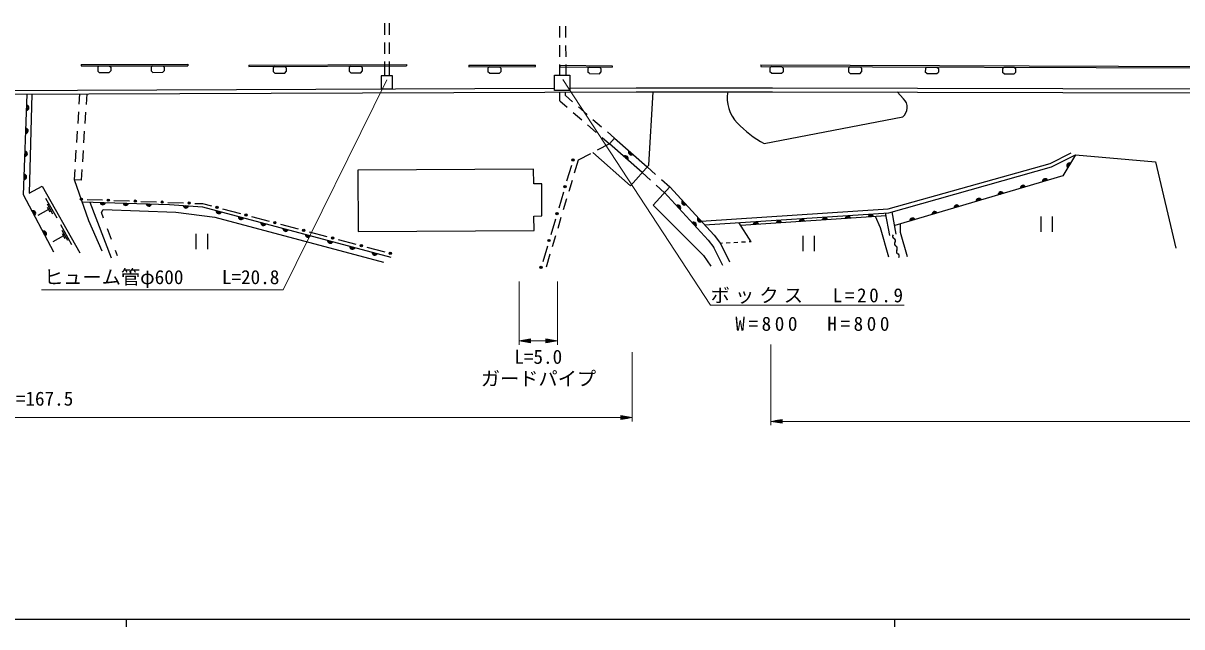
# Model space of a CAD drawing. Units: millimetres, scale not verified. Extents: x 40000 to 680000, y 20000 to 380000.
# Drawn here: x 154593 to 305368, y 204000 to 282585 of the extents above; entities that cross this region are included whole.
import ezdxf
from ezdxf.enums import TextEntityAlignment as Align

# ---------------------------------------------------------------- set-up
doc = ezdxf.new("R2010")
doc.units = ezdxf.units.MM
doc.header["$LTSCALE"] = 1000
for name, color, linetype, lineweight in [('M-BGD', 7, 'Continuous', 25), ('M-STR-HTXT', 7, 'Continuous', 13), ('M-STR-STRD', 7, 'Continuous', 25), ('M-TTL-BAND', 7, 'Continuous', 25)]:
    doc.layers.add(name, color=color, linetype=linetype, lineweight=lineweight)
doc.styles.add('ＭＳ ゴシック', font='')
doc.styles.get('ＭＳ ゴシック').set_extended_font_data('MS Gothic')

msp = doc.modelspace()

# ---------------------------------------------------------------- linework, layer by layer
at = {"layer": 'M-BGD'}
for p, q in [((201609, 282583), (201613, 281083)), ((202209, 282585), (202213, 281085)), ((224434, 280700), (224442, 282200)), ((225227, 280699), (225221, 282199)), ((201615, 280083), (201619, 278583)), ((202215, 280085), (202219, 278585)), ((224421, 278200), (224429, 279700)), ((225236, 278199), (225231, 279699)), ((201622, 277583), (201626, 275716)), ((202222, 277585), (202226, 275717)), ((164494, 277026), (164294, 276840)), ((164294, 276840), (164295, 276357)), ((164495, 276172), (164295, 276357)), ((164495, 276172), (165797, 276174)), ((165796, 277028), (165996, 276843)), ((165797, 276174), (165997, 276360)), ((165996, 276843), (165997, 276360)), ((171455, 277038), (171255, 276852)), ((171255, 276852), (171256, 276369)), ((171456, 276184), (171256, 276369)), ((171456, 276184), (172758, 276186)), ((172757, 277040), (172957, 276855)), ((172758, 276186), (172958, 276372)), ((172957, 276855), (172958, 276372)), ((183968, 277127), (183967, 276927)), ((187329, 276942), (187129, 276756)), ((187129, 276756), (187132, 276273)), ((187333, 276088), (187132, 276273)), ((187329, 276942), (188630, 276948)), ((187333, 276088), (188634, 276094)), ((188630, 276948), (188831, 276763)), ((188634, 276094), (188834, 276280)), ((188831, 276763), (188834, 276280)), ((197216, 276988), (197016, 276801)), ((197016, 276801), (197019, 276319)), ((197220, 276134), (197019, 276319)), ((197216, 276988), (198517, 276994)), ((197220, 276134), (198521, 276140)), ((198517, 276994), (198718, 276809)), ((198521, 276140), (198721, 276326)), ((198718, 276809), (198721, 276326)), ((215262, 276910), (215062, 276724)), ((215062, 276724), (215063, 276241)), ((215264, 276056), (215063, 276241)), ((215264, 276056), (216566, 276059)), ((216563, 276914), (216764, 276728)), ((216566, 276059), (216765, 276246)), ((216764, 276728), (216765, 276246)), ((224409, 275820), (224416, 277200)), ((224445, 277111), (224443, 276911)), ((225245, 275820), (225240, 277199)), ((228082, 276691), (228078, 276208)), ((228276, 276020), (228078, 276208)), ((228284, 276875), (228082, 276691)), ((228276, 276020), (229578, 276008)), ((228284, 276875), (229586, 276863)), ((229578, 276008), (229780, 276192)), ((229586, 276863), (229784, 276675)), ((229784, 276675), (229780, 276192)), ((251774, 276753), (251773, 276270)), ((251972, 276084), (251773, 276270)), ((251975, 276938), (251774, 276753)), ((251972, 276084), (253274, 276080)), ((251975, 276938), (253277, 276934)), ((253274, 276080), (253475, 276265)), ((253277, 276934), (253476, 276748)), ((253476, 276748), (253475, 276265)), ((262002, 276721), (262000, 276239)), ((262200, 276052), (262000, 276239)), ((262203, 276907), (262002, 276721)), ((262200, 276052), (263502, 276048)), ((262203, 276907), (263504, 276903)), ((263502, 276048), (263702, 276233)), ((263504, 276903), (263704, 276716)), ((263704, 276716), (263702, 276233)), ((271993, 276691), (271991, 276208)), ((272191, 276021), (271991, 276208)), ((272193, 276876), (271993, 276691)), ((272191, 276021), (273493, 276017)), ((272193, 276876), (273495, 276872)), ((273493, 276017), (273693, 276202)), ((273495, 276872), (273695, 276685)), ((273695, 276685), (273693, 276202)), ((282043, 276660), (282042, 276177)), ((282241, 275990), (282042, 276177)), ((282244, 276845), (282043, 276660)), ((282241, 275990), (283543, 275986)), ((282244, 276845), (283546, 276841)), ((283543, 275986), (283743, 276171)), ((283546, 276841), (283745, 276654)), ((283745, 276654), (283743, 276171)), ((112279, 273679), (223738, 274120)), ((112284, 273179), (234383, 273663)), ((154653, 260242), (155112, 273348)), ((161891, 272026), (161977, 273376)), ((162816, 271998), (162904, 273379)), ((224423, 272468), (224420, 273624)), ((225162, 273152), (225160, 273626)), ((225162, 273152), (226087, 272350)), ((225730, 274128), (234382, 274163)), ((234382, 274163), (252101, 274163)), ((234383, 273663), (252101, 273663)), ((235991, 264082), (236592, 273663)), ((252101, 274163), (355571, 273923)), ((252101, 273663), (355570, 273423)), ((269155, 272750), (268309, 273625)), ((224423, 272468), (225390, 271631)), ((226843, 271696), (227977, 270714)), ((161731, 269531), (161827, 271028)), ((162656, 269503), (162752, 271000)), ((226146, 270976), (227280, 269994)), ((228732, 270059), (229866, 269077)), ((251014, 266908), (269050, 270380)), ((161572, 267036), (161668, 268533)), ((162497, 267008), (162593, 268505)), ((228036, 269339), (229170, 268357)), ((230622, 268422), (231547, 267621)), ((229926, 267703), (230893, 266865)), ((231547, 267621), (230893, 266865)), ((231547, 267621), (235810, 263879)), ((161413, 264541), (161508, 266038)), ((162338, 264513), (162433, 266010)), ((228409, 265571), (226813, 264740)), ((230893, 266865), (229296, 266033)), ((235142, 263135), (230893, 266865)), ((288221, 264330), (290972, 265715)), ((288402, 263862), (291514, 265428)), ((225926, 264063), (225316, 262005)), ((226813, 264740), (226306, 263053)), ((235810, 263879), (236896, 262905)), ((267151, 258401), (288221, 264330)), ((267236, 257906), (288402, 263862)), ((161263, 262193), (161349, 263543)), ((162186, 262134), (162274, 263515)), ((221023, 263562), (198161, 263436)), ((198161, 263436), (198205, 255466)), ((221034, 261674), (221023, 263562)), ((235142, 263135), (236228, 262160)), ((162186, 262134), (161263, 262193)), ((222084, 261680), (221034, 261674)), ((222107, 257487), (222084, 261680)), ((226018, 262095), (225587, 260658)), ((236972, 261493), (238058, 260519)), ((237640, 262237), (238726, 261263)), ((238726, 261263), (244517, 254986)), ((158578, 252784), (154653, 260242)), ((157509, 259811), (158958, 257237)), ((162899, 259645), (164911, 259571)), ((166410, 259516), (168422, 259442)), ((169921, 259387), (171932, 259313)), ((224889, 260567), (224280, 258509)), ((225299, 259701), (224867, 258264)), ((243746, 254347), (237991, 260585)), ((157890, 258331), (156517, 257558)), ((157700, 259071), (158424, 257784)), ((157709, 258652), (158071, 258009)), ((163259, 259300), (166042, 252044)), ((164805, 257924), (165022, 258328)), ((165066, 257217), (164805, 257924)), ((173431, 259258), (175443, 259184)), ((176942, 259129), (177948, 259092)), ((177948, 259092), (179101, 258786)), ((180551, 258402), (182858, 257791)), ((242839, 256805), (267151, 258401)), ((243275, 256332), (267236, 257906)), ((267355, 254934), (266803, 257877)), ((268216, 255118), (267683, 258032)), ((159451, 256361), (160899, 253787)), ((184308, 257407), (186615, 256796)), ((188065, 256412), (190372, 255802)), ((221057, 257481), (222107, 257487)), ((221067, 255592), (221057, 257481)), ((223853, 257070), (223243, 255012)), ((224580, 257306), (224148, 255870)), ((249335, 254127), (247741, 256626)), ((266873, 257501), (247974, 256260)), ((287004, 257420), (287004, 255420)), ((288504, 257420), (288504, 255420)), ((159832, 254880), (158459, 254108)), ((159641, 255620), (160366, 254333)), ((159651, 255202), (160013, 254559)), ((166102, 254402), (165584, 255810)), ((177070, 255146), (177070, 253146)), ((178570, 255146), (178570, 253146)), ((191822, 255418), (194128, 254807)), ((198205, 255466), (221067, 255592)), ((223860, 254912), (223429, 253476)), ((244517, 254986), (245316, 253912)), ((256037, 254904), (256037, 252904)), ((257537, 254904), (257537, 252904)), ((195578, 254423), (197885, 253812)), ((199335, 253428), (201642, 252817)), ((222817, 253574), (222207, 251516)), ((243746, 254347), (244461, 253386)), ((245628, 251051), (244461, 253386)), ((245578, 253926), (245316, 253912)), ((245316, 253912), (246523, 251498)), ((246576, 253980), (246077, 253953)), ((247575, 254033), (247076, 254006)), ((248573, 254087), (248074, 254060)), ((249335, 254127), (249073, 254113)), ((166881, 252288), (166621, 252995)), ((223141, 252518), (222634, 250831))]:
    msp.add_line(p, q, dxfattribs=at)
for points in [[(201186, 274031), (202649, 274037), (202642, 275719), (201179, 275713)], [(223738, 275820), (225730, 275820), (225730, 273828), (223738, 273828)]]:
    msp.add_lwpolyline(points, close=True, dxfattribs=at)
for points in [[(155732, 273351), (155365, 260460), (157086, 261378), (161974, 252692)], [(235991, 264082), (233636, 261429), (228709, 265728)], [(291514, 265428), (289871, 262715), (268013, 256226)], [(291514, 265428), (301937, 264551), (304582, 253275)], [(164866, 252921), (163145, 256846), (161263, 262193)], [(238726, 261263), (236565, 258891), (243132, 252350), (244073, 250948)], [(162270, 259331), (173629, 258982), (177928, 258661), (202454, 252120)], [(165022, 258328), (174455, 257991), (179549, 257326), (201467, 251451)], [(267257, 252118), (266139, 255934), (265521, 257413)], [(268733, 256439), (268713, 255366), (269618, 252206)]]:
    msp.add_lwpolyline(points, dxfattribs=at)
for centre, radius in [((226139, 264782), 150), ((226139, 264782), 120), ((226139, 264782), 100), ((226139, 264782), 100), ((226139, 264782), 100), ((226139, 264782), 100), ((225103, 261286), 150), ((225103, 261286), 120), ((225103, 261286), 100), ((225103, 261286), 100), ((225103, 261286), 100), ((225103, 261286), 100), ((162150, 259673), 150), ((162150, 259673), 120), ((162150, 259673), 100), ((162150, 259673), 100), ((162150, 259673), 100), ((162150, 259673), 100), ((165660, 259544), 150), ((165660, 259544), 120), ((165660, 259544), 100), ((165660, 259544), 100), ((165660, 259544), 100), ((165660, 259544), 100), ((169171, 259415), 150), ((169171, 259415), 120), ((169171, 259415), 100), ((169171, 259415), 100), ((169171, 259415), 100), ((169171, 259415), 100), ((172682, 259285), 150), ((172682, 259285), 120), ((172682, 259285), 100), ((172682, 259285), 100), ((172682, 259285), 100), ((172682, 259285), 100), ((176193, 259156), 150), ((176193, 259156), 120), ((176193, 259156), 100), ((176193, 259156), 100), ((176193, 259156), 100), ((176193, 259156), 100), ((179826, 258594), 150), ((179826, 258594), 120), ((179826, 258594), 100), ((179826, 258594), 100), ((179826, 258594), 100), ((179826, 258594), 100), ((224066, 257789), 150), ((224066, 257789), 120), ((224066, 257789), 100), ((224066, 257789), 100), ((224066, 257789), 100), ((224066, 257789), 100), ((183583, 257599), 150), ((183583, 257599), 120), ((183583, 257599), 100), ((183583, 257599), 100), ((183583, 257599), 100), ((183583, 257599), 100), ((187340, 256604), 150), ((187340, 256604), 120), ((187340, 256604), 100), ((187340, 256604), 100), ((187340, 256604), 100), ((187340, 256604), 100), ((191097, 255610), 150), ((191097, 255610), 120), ((191097, 255610), 100), ((191097, 255610), 100), ((191097, 255610), 100), ((191097, 255610), 100), ((194853, 254615), 150), ((194853, 254615), 120), ((194853, 254615), 100), ((194853, 254615), 100), ((194853, 254615), 100), ((194853, 254615), 100), ((198610, 253620), 150), ((198610, 253620), 120), ((198610, 253620), 100), ((198610, 253620), 100), ((198610, 253620), 100), ((198610, 253620), 100), ((223030, 254293), 150), ((223030, 254293), 120), ((223030, 254293), 100), ((223030, 254293), 100), ((223030, 254293), 100), ((223030, 254293), 100), ((202367, 252625), 150), ((202367, 252625), 120), ((202367, 252625), 100), ((202367, 252625), 100), ((202367, 252625), 100), ((202367, 252625), 100), ((221994, 250797), 150), ((221994, 250797), 120), ((221994, 250797), 100), ((221994, 250797), 100), ((221994, 250797), 100), ((221994, 250797), 100)]:
    msp.add_circle(centre, radius, dxfattribs=at)
for centre, radius, start, end in [((250964, 272862), 4751, 170.29243, 223.42253), ((154996, 271574), 354, 276.79225, 79.19743), ((154996, 271574), 283, 279.01629, 76.97339), ((154996, 271574), 212, 282.76262, 73.22707), ((154996, 271574), 142, 290.47435, 65.51534), ((154996, 271574), 100, 300.79201, 55.19767), ((154996, 271574), 100, 300.79201, 55.19767), ((268073, 271611), 1571, 308.44185, 46.44518), ((154891, 268576), 354, 276.79225, 79.19743), ((154891, 268576), 283, 279.01629, 76.97339), ((154891, 268576), 212, 282.76262, 73.22707), ((154891, 268576), 142, 290.47435, 65.51534), ((154891, 268576), 100, 300.79201, 55.19767), ((154891, 268576), 100, 300.79201, 55.19767), ((258031, 279667), 14562, 223.75834, 241.19313), ((154786, 265578), 354, 276.79225, 79.19743), ((154786, 265578), 283, 279.01629, 76.97339), ((154786, 265578), 212, 282.76262, 73.22707), ((154786, 265578), 142, 290.47435, 65.51534), ((154786, 265578), 100, 300.79201, 55.19767), ((154786, 265578), 100, 300.79201, 55.19767), ((233715, 265791), 354, 147.51957, 309.92475), ((233715, 265791), 283, 149.74361, 307.70071), ((233715, 265791), 212, 153.48994, 303.95439), ((233715, 265791), 142, 161.20167, 296.24266), ((233715, 265791), 100, 171.51933, 285.92499), ((233715, 265791), 100, 171.51933, 285.92499), ((232982, 264959), 354, 327.51995, 129.92513), ((232982, 264959), 283, 329.74399, 127.70109), ((232982, 264959), 212, 333.49031, 123.95476), ((232982, 264959), 142, 341.20204, 116.24303), ((232982, 264959), 100, 351.5197, 105.92537), ((232982, 264959), 100, 351.5197, 105.92537), ((290739, 264043), 354, 67.60368, 230.00886), ((290739, 264043), 283, 69.82772, 227.78482), ((290739, 264043), 212, 73.57404, 224.03849), ((290739, 264043), 142, 81.28577, 216.32676), ((290739, 264043), 100, 91.60343, 206.0091), ((290739, 264043), 100, 91.60343, 206.0091), ((154681, 262580), 354, 276.79225, 79.19743), ((154681, 262580), 283, 279.01629, 76.97339), ((154681, 262580), 212, 282.76262, 73.22707), ((154681, 262580), 142, 290.47435, 65.51534), ((154681, 262580), 100, 300.79201, 55.19767), ((154681, 262580), 100, 300.79201, 55.19767), ((284710, 261126), 354, 25.33225, 187.73743), ((284710, 261126), 283, 27.55629, 185.51339), ((284710, 261126), 212, 31.30261, 181.76706), ((284710, 261126), 142, 39.01434, 174.05533), ((284710, 261126), 100, 49.33201, 163.73767), ((284710, 261126), 100, 49.33201, 163.73767), ((287585, 261980), 354, 25.33225, 187.73743), ((287585, 261980), 283, 27.55629, 185.51339), ((287585, 261980), 212, 31.30261, 181.76706), ((287585, 261980), 142, 39.01434, 174.05533), ((287585, 261980), 100, 49.33201, 163.73767), ((287585, 261980), 100, 49.33201, 163.73767), ((240644, 259264), 354, 141.49166, 303.89683), ((240644, 259264), 283, 143.71569, 301.6728), ((240644, 259264), 212, 147.46202, 297.92647), ((278958, 259418), 354, 25.33225, 187.73743), ((278958, 259418), 283, 27.55629, 185.51339), ((278958, 259418), 212, 31.30261, 181.76706), ((278958, 259418), 142, 39.01434, 174.05533), ((278958, 259418), 100, 49.33201, 163.73767), ((278958, 259418), 100, 49.33201, 163.73767), ((281834, 260272), 354, 25.33225, 187.73743), ((281834, 260272), 283, 27.55629, 185.51339), ((281834, 260272), 212, 31.30261, 181.76706), ((281834, 260272), 142, 39.01434, 174.05533), ((281834, 260272), 100, 49.33201, 163.73767), ((281834, 260272), 100, 49.33201, 163.73767), ((155869, 257815), 354, 306.54868, 108.95386), ((155869, 257815), 283, 308.77272, 106.72982), ((155869, 257815), 212, 312.51905, 102.9835), ((155869, 257815), 142, 320.23078, 95.27177), ((155869, 257815), 100, 330.54844, 84.95411), ((155869, 257815), 100, 330.54844, 84.95411), ((164953, 259303), 354, 187.03843, 349.44361), ((164953, 259303), 283, 189.26247, 347.21957), ((164953, 259303), 212, 193.0088, 343.47325), ((164953, 259303), 142, 200.72053, 335.76152), ((164953, 259303), 100, 211.03819, 325.44386), ((164953, 259303), 100, 211.03819, 325.44386), ((167951, 259211), 354, 187.03843, 349.44361), ((167951, 259211), 283, 189.26247, 347.21957), ((167951, 259211), 212, 193.0088, 343.47325), ((167951, 259211), 142, 200.72053, 335.76152), ((167951, 259211), 100, 211.03819, 325.44386), ((167951, 259211), 100, 211.03819, 325.44386), ((170950, 259118), 354, 187.03843, 349.44361), ((170950, 259118), 283, 189.26247, 347.21957), ((170950, 259118), 212, 193.0088, 343.47325), ((170950, 259118), 142, 200.72053, 335.76152), ((170950, 259118), 100, 211.03819, 325.44386), ((170950, 259118), 100, 211.03819, 325.44386), ((175783, 258875), 354, 184.52346, 346.92864), ((175783, 258875), 283, 186.7475, 344.7046), ((175783, 258875), 212, 190.49383, 340.95828), ((175783, 258875), 142, 198.20556, 333.24655), ((175783, 258875), 100, 208.52322, 322.92889), ((175783, 258875), 100, 208.52322, 322.92889), ((180060, 258148), 354, 173.86488, 336.27006), ((180060, 258148), 283, 176.08892, 334.04602), ((180060, 258148), 212, 179.83525, 330.29969), ((180060, 258148), 142, 187.54698, 322.58796), ((180060, 258148), 100, 197.86464, 312.2703), ((180060, 258148), 100, 197.86464, 312.2703), ((239811, 258531), 354, 321.49166, 123.89683), ((239811, 258531), 283, 323.71569, 121.6728), ((239811, 258531), 212, 327.46202, 117.92647), ((239811, 258531), 142, 335.17375, 110.21474), ((239811, 258531), 100, 345.49141, 99.89708), ((239811, 258531), 100, 345.49141, 99.89708), ((240644, 259264), 142, 155.17375, 290.21474), ((240644, 259264), 100, 165.49141, 279.89708), ((240644, 259264), 100, 165.49141, 279.89708), ((273206, 257711), 354, 25.33225, 187.73743), ((273206, 257711), 283, 27.55629, 185.51339), ((273206, 257711), 212, 31.30261, 181.76706), ((273206, 257711), 142, 39.01434, 174.05533), ((276082, 258564), 354, 25.33225, 187.73743), ((276082, 258564), 283, 27.55629, 185.51339), ((276082, 258564), 212, 31.30261, 181.76706), ((276082, 258564), 142, 39.01434, 174.05533), ((276082, 258564), 100, 49.33201, 163.73767), ((276082, 258564), 100, 49.33201, 163.73767), ((182958, 257375), 354, 173.86488, 336.27006), ((182958, 257375), 283, 176.08892, 334.04602), ((182958, 257375), 212, 179.83525, 330.29969), ((182958, 257375), 142, 187.54698, 322.58796), ((182958, 257375), 100, 197.86464, 312.2703), ((182958, 257375), 100, 197.86464, 312.2703), ((185857, 256602), 354, 173.86488, 336.27006), ((185857, 256602), 283, 176.08892, 334.04602), ((185857, 256602), 212, 179.83525, 330.29969), ((185857, 256602), 142, 187.54698, 322.58796), ((185857, 256602), 100, 197.86464, 312.2703), ((185857, 256602), 100, 197.86464, 312.2703), ((241846, 256327), 354, 321.49166, 123.89683), ((241846, 256327), 283, 323.71569, 121.6728), ((241846, 256327), 212, 327.46202, 117.92647), ((241846, 256327), 142, 335.17375, 110.21474), ((241846, 256327), 100, 345.49141, 99.89708), ((241846, 256327), 100, 345.49141, 99.89708), ((242678, 257059), 354, 141.49166, 303.89683), ((242678, 257059), 283, 143.71569, 301.6728), ((242678, 257059), 212, 147.46202, 297.92647), ((242678, 257059), 142, 155.17375, 290.21474), ((242678, 257059), 100, 165.49141, 279.89708), ((242678, 257059), 100, 165.49141, 279.89708), ((249943, 256335), 354, 12.5549, 174.96008), ((249943, 256335), 283, 14.77894, 172.73604), ((249943, 256335), 212, 18.52527, 168.98971), ((249943, 256335), 142, 26.237, 161.27798), ((249943, 256335), 100, 36.55466, 150.96032), ((249943, 256335), 100, 36.55466, 150.96032), ((252937, 256532), 354, 12.5549, 174.96008), ((252937, 256532), 283, 14.77894, 172.73604), ((252937, 256532), 212, 18.52527, 168.98971), ((252937, 256532), 142, 26.237, 161.27798), ((252937, 256532), 100, 36.55466, 150.96032), ((252937, 256532), 100, 36.55466, 150.96032), ((255930, 256728), 354, 12.5549, 174.96008), ((255930, 256728), 283, 14.77894, 172.73604), ((255930, 256728), 212, 18.52527, 168.98971), ((255930, 256728), 142, 26.237, 161.27798), ((255930, 256728), 100, 36.55466, 150.96032), ((255930, 256728), 100, 36.55466, 150.96032), ((258924, 256925), 354, 12.5549, 174.96008), ((258924, 256925), 283, 14.77894, 172.73604), ((258924, 256925), 212, 18.52527, 168.98971), ((258924, 256925), 142, 26.237, 161.27798), ((258924, 256925), 100, 36.55466, 150.96032), ((258924, 256925), 100, 36.55466, 150.96032), ((261918, 257122), 354, 12.5549, 174.96008), ((261918, 257122), 283, 14.77894, 172.73604), ((261918, 257122), 212, 18.52527, 168.98971), ((261918, 257122), 142, 26.237, 161.27798), ((261918, 257122), 100, 36.55466, 150.96032), ((261918, 257122), 100, 36.55466, 150.96032), ((264911, 257318), 354, 12.5549, 174.96008), ((264911, 257318), 283, 14.77894, 172.73604), ((264911, 257318), 212, 18.52527, 168.98971), ((264911, 257318), 142, 26.237, 161.27798), ((264911, 257318), 100, 36.55466, 150.96032), ((264911, 257318), 100, 36.55466, 150.96032), ((270330, 256857), 354, 25.33225, 187.73743), ((270330, 256857), 283, 27.55629, 185.51339), ((270330, 256857), 212, 31.30261, 181.76706), ((270330, 256857), 142, 39.01434, 174.05533), ((270330, 256857), 100, 49.33201, 163.73767), ((270330, 256857), 100, 49.33201, 163.73767), ((273206, 257711), 100, 49.33201, 163.73767), ((273206, 257711), 100, 49.33201, 163.73767), ((157266, 255160), 354, 306.54868, 108.95386), ((157266, 255160), 283, 308.77272, 106.72982), ((157266, 255160), 212, 312.51905, 102.9835), ((157266, 255160), 142, 320.23078, 95.27177), ((157266, 255160), 100, 330.54844, 84.95411), ((157266, 255160), 100, 330.54844, 84.95411), ((188756, 255829), 354, 173.86488, 336.27006), ((188756, 255829), 283, 176.08892, 334.04602), ((188756, 255829), 212, 179.83525, 330.29969), ((188756, 255829), 142, 187.54698, 322.58796), ((188756, 255829), 100, 197.86464, 312.2703), ((188756, 255829), 100, 197.86464, 312.2703), ((191654, 255056), 354, 173.86488, 336.27006), ((191654, 255056), 283, 176.08892, 334.04602), ((191654, 255056), 212, 179.83525, 330.29969), ((191654, 255056), 142, 187.54698, 322.58796), ((191654, 255056), 100, 197.86464, 312.2703), ((191654, 255056), 100, 197.86464, 312.2703), ((268044, 254833), 323, 141.87965, 246.19284), ((194553, 254283), 354, 173.86488, 336.27006), ((194553, 254283), 283, 176.08892, 334.04602), ((194553, 254283), 212, 179.83525, 330.29969), ((194553, 254283), 142, 187.54698, 322.58796), ((194553, 254283), 100, 197.86464, 312.2703), ((194553, 254283), 100, 197.86464, 312.2703), ((197452, 253510), 354, 173.86488, 336.27006), ((197452, 253510), 283, 176.08892, 334.04602), ((197452, 253510), 212, 179.83525, 330.29969), ((197452, 253510), 142, 187.54698, 322.58796), ((197452, 253510), 100, 197.86464, 312.2703), ((197452, 253510), 100, 197.86464, 312.2703), ((267783, 254241), 323, 321.87965, 66.19284), ((268292, 253842), 323, 141.87965, 246.19284), ((268030, 253250), 323, 321.87965, 66.19284), ((200351, 252737), 354, 173.86488, 336.27006), ((200351, 252737), 283, 176.08892, 334.04602), ((200351, 252737), 212, 179.83525, 330.29969), ((200351, 252737), 142, 187.54698, 322.58796), ((200351, 252737), 100, 197.86464, 312.2703), ((200351, 252737), 100, 197.86464, 312.2703), ((268539, 252851), 323, 141.87965, 246.19284), ((268278, 252259), 323, 321.87965, 66.19284)]:
    msp.add_arc(centre, radius, start, end, dxfattribs=at)
at = {"layer": 'M-STR-HTXT'}
for p, q in [((219130, 248957), (219130, 240730)), ((224105, 248957), (224105, 240730)), ((219130, 241230), (220630, 241480)), ((220630, 241280), (219430, 241280)), ((219730, 241330), (220630, 241330)), ((220630, 241380), (220030, 241380)), ((220330, 241430), (220630, 241430)), ((220630, 240980), (220630, 241480)), ((224105, 241230), (222605, 241480)), ((222605, 241480), (222605, 240980)), ((222905, 241430), (222605, 241430)), ((222605, 241380), (223205, 241380)), ((223505, 241330), (222605, 241330)), ((222605, 241280), (223805, 241280)), ((219130, 241230), (220630, 240980)), ((219130, 241230), (220630, 241230)), ((220630, 241180), (219430, 241180)), ((219730, 241130), (220630, 241130)), ((220630, 241080), (220030, 241080)), ((220330, 241030), (220630, 241030)), ((220630, 241230), (222605, 241230)), ((224105, 241230), (222605, 240980)), ((224105, 241230), (222605, 241230)), ((222605, 241180), (223805, 241180)), ((223505, 241130), (222605, 241130)), ((222605, 241080), (223205, 241080)), ((222905, 241030), (222605, 241030)), ((233850, 239754), (233850, 230742)), ((251873, 240764), (251873, 230242)), ((68659, 231242), (232350, 231242)), ((233850, 231242), (232350, 231492)), ((232350, 231492), (232350, 230992)), ((232650, 231442), (232350, 231442)), ((232350, 231392), (232950, 231392)), ((233250, 231342), (232350, 231342)), ((232350, 231292), (233550, 231292)), ((233850, 231242), (232350, 230992)), ((233850, 231242), (232350, 231242)), ((232350, 231192), (233550, 231192)), ((233250, 231142), (232350, 231142)), ((232350, 231092), (232950, 231092)), ((232650, 231042), (232350, 231042)), ((251873, 230742), (253373, 230992)), ((251873, 230742), (253373, 230492)), ((251873, 230742), (253373, 230742)), ((253373, 230792), (252173, 230792)), ((253373, 230692), (252173, 230692)), ((252473, 230842), (253373, 230842)), ((253373, 230892), (252773, 230892)), ((253073, 230942), (253373, 230942)), ((253373, 230492), (253373, 230992)), ((253373, 230742), (510567, 230742)), ((252473, 230642), (253373, 230642)), ((253373, 230592), (252773, 230592)), ((253073, 230542), (253373, 230542))]:
    msp.add_line(p, q, dxfattribs=at)
for points in [[(201923, 275203), (188445, 247860), (156995, 247860)], [(224810, 275273), (244040, 245856), (269240, 245856)]]:
    msp.add_lwpolyline(points, dxfattribs=at)
at = {"layer": 'M-STR-STRD'}
for p, q in [((162159, 277222), (176008, 277246)), ((162159, 277222), (162159, 277022)), ((162159, 277022), (176006, 277046)), ((164494, 277026), (165796, 277028)), ((171455, 277038), (172757, 277040)), ((176008, 277246), (176006, 277046)), ((183967, 276927), (204487, 277022)), ((183968, 277127), (204488, 277222)), ((204488, 277222), (204487, 277022)), ((212592, 277103), (212590, 276903)), ((212590, 276903), (221266, 276927)), ((212592, 277103), (221266, 277127)), ((215262, 276910), (216563, 276914)), ((221266, 276927), (221266, 277127)), ((224443, 276911), (231244, 276847)), ((224445, 277111), (231244, 277047)), ((231244, 277047), (231244, 276847)), ((250596, 277142), (317427, 276936)), ((250596, 277142), (250596, 276942)), ((250596, 276942), (317424, 276736))]:
    msp.add_line(p, q, dxfattribs=at)
at = {"layer": 'M-TTL-BAND'}
for p, q in [((40000, 205000), (579000, 205000)), ((168000, 205000), (168000, 204000)), ((268000, 205000), (268000, 204000))]:
    msp.add_line(p, q, dxfattribs=at)

# ---------------------------------------------------------------- texts
at = {"layer": 'M-STR-HTXT', "style": 'ＭＳ ゴシック'}
for s, p in [('ヒューム管φ600\u3000\u3000L=20.8', (172620, 248060)), ('L=5.0', (221618, 237689)), ('ガードパイプ', (221643, 234845)), ('側\u3000\u3000溝  L=167.5', (150505, 232242))]:
    msp.add_text(s, height=1833, dxfattribs=at).set_placement(p, align=Align.BOTTOM_CENTER)
at = {"layer": 'M-STR-HTXT', "char_height": 1833, "attachment_point": 8, "style": 'ＭＳ ゴシック'}
for s, insert in [('\\T1.27;ボックス\u3000L=20.9', (256740, 246056)), ('\\T1.37;W=800\u3000H=800', (257524, 242508))]:
    msp.add_mtext(s, dxfattribs=dict(at, insert=insert))

doc.saveas('drawing.dxf')
